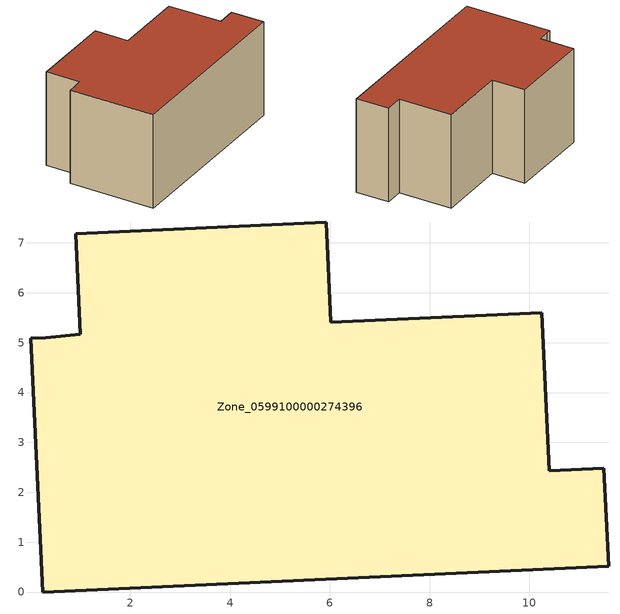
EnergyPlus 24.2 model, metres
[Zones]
Zone_0599100000274396
 floor ground (C_G): 0.3,5.1 0.99,5.17 0.9,7.18 5.93,7.42 6.02,5.41 10.25,5.6 10.4,2.43 11.49,2.48 11.59,0.52 0.24,0 0,5.08 z0
 wall outside (C_F): 0.24,0 11.59,0.52 11.49,2.48 10.4,2.43 10.25,5.6 6.02,5.41 5.93,7.42 0.9,7.18 0.99,5.17 0.3,5.1 0,5.08 0.24,0 z0:5.67
 roof outside (C_R): 0.99,5.17 0.3,5.1 0,5.08 0.24,0 11.59,0.52 11.49,2.48 10.4,2.43 10.25,5.6 6.02,5.41 5.93,7.42 0.9,7.18 z5.67
[BUILDING]
Pand.0599100000274396: North Axis=0; Terrain=City; Loads Convergence Tolerance Value=0.04; Temperature Convergence Tolerance Value=0.4; Solar Distribution=FullExterior; Maximum Number of Warmup Days=25; Minimum Number of Warmup Days=1
[Site:Location]
Rotterdam.The.Hague.AP_ZH_NLD Design_Conditions: Latitude=51.96; Longitude=4.45; Time Zone=1; Elevation=-4.5
[SITE:GROUNDTEMPERATURE:BUILDINGSURFACE]
18, 18, 18, 18, 18, 18, 18, 18, 18, 18, 18, 18
[MATERIAL] Thermal Absorptance=0.9; Solar Absorptance=0.7; Visible Absorptance=0.7
Name | Roughness | Thickness | Conductivity | Density | Specific Heat
G.TC.1946-1964 | MediumSmooth | 0.15 | 1 | 540 | 1210
F.TC.1946-1964 | Rough | 0.3 | 0.857143 | 1920 | 840
R.TC.1946-1964 | MediumRough | 0.2 | 0.235294 | 1500 | 1000
[CONSTRUCTION]
C_G: G.TC.1946-1964
C_F: F.TC.1946-1964
C_R: R.TC.1946-1964
[ZONE]
Zone_0599100000274396: Type=1; Multiplier=1; Ceiling Height=Autocalculate; Volume=Autocalculate; Floor Area=autocalculate; Part of Total Floor Area=Yes
[ZONEINFILTRATION:DESIGNFLOWRATE]
Infil_Zone_0599100000274396: Zone or ZoneList or Space or SpaceList=Zone_0599100000274396; Schedule=AlwaysOn; Design Flow Rate Calculation Method=Flow/Area; Flow Rate per Floor Area=0.003; Constant Term Coefficient=1; Temperature Term Coefficient=0; Velocity Term Coefficient=0; Velocity Squared Term Coefficient=0
[HVACTEMPLATE:ZONE:IDEALLOADSAIRSYSTEM]
Zone_0599100000274396: Maximum Heating Supply Air Temperature=50; Minimum Cooling Supply Air Temperature=13; Maximum Heating Supply Air Humidity Ratio=0.0156; Minimum Cooling Supply Air Humidity Ratio=0.0077; Heating Limit=NoLimit; Cooling Limit=NoLimit; Dehumidification Control Type=ConstantSensibleHeatRatio; Cooling Sensible Heat Ratio=0.7; Dehumidification Setpoint=60; Humidification Control Type=None; Humidification Setpoint=30; Outdoor Air Method=None; Outdoor Air Flow Rate per Person=0.00944; Outdoor Air Flow Rate per Zone Floor Area=0; Outdoor Air Flow Rate per Zone=0; Demand Controlled Ventilation Type=None; Outdoor Air Economizer Type=NoEconomizer; Heat Recovery Type=None; Sensible Heat Recovery Effectiveness=0.7; Latent Heat Recovery Effectiveness=0.65
[ZONECONTROL:THERMOSTAT]
ThermostatControl_Zone_0599100000274396: Zone or ZoneList=Zone_0599100000274396; Control Type Schedule=DualSetpointControlType; Control 1=Thermostat_Zone_0599100000274396; Temperature Difference Between Cutout And Setpoint=0
[THERMOSTATSETPOINT:DUALSETPOINT]
Thermostat_Zone_0599100000274396: Heating Setpoint Temperature Schedule=HeatingSetpoint_Zone_0599100000274396; Cooling Setpoint Temperature Schedule=CoolingSetpoint_Zone_0599100000274396
[SCHEDULE:COMPACT]
HeatingSetpoint_Zone_0599100000274396: Through: 12/31, For: AllDays, Until: 24:00, 21
CoolingSetpoint_Zone_0599100000274396: Through: 12/31, For: AllDays, Until: 24:00, 24
DualSetpointControlType: Through: 12/31, For: AllDays, Until: 24:00, 4
AlwaysOn: Through: 12/31, For: AllDays, Until: 24:00, 1
